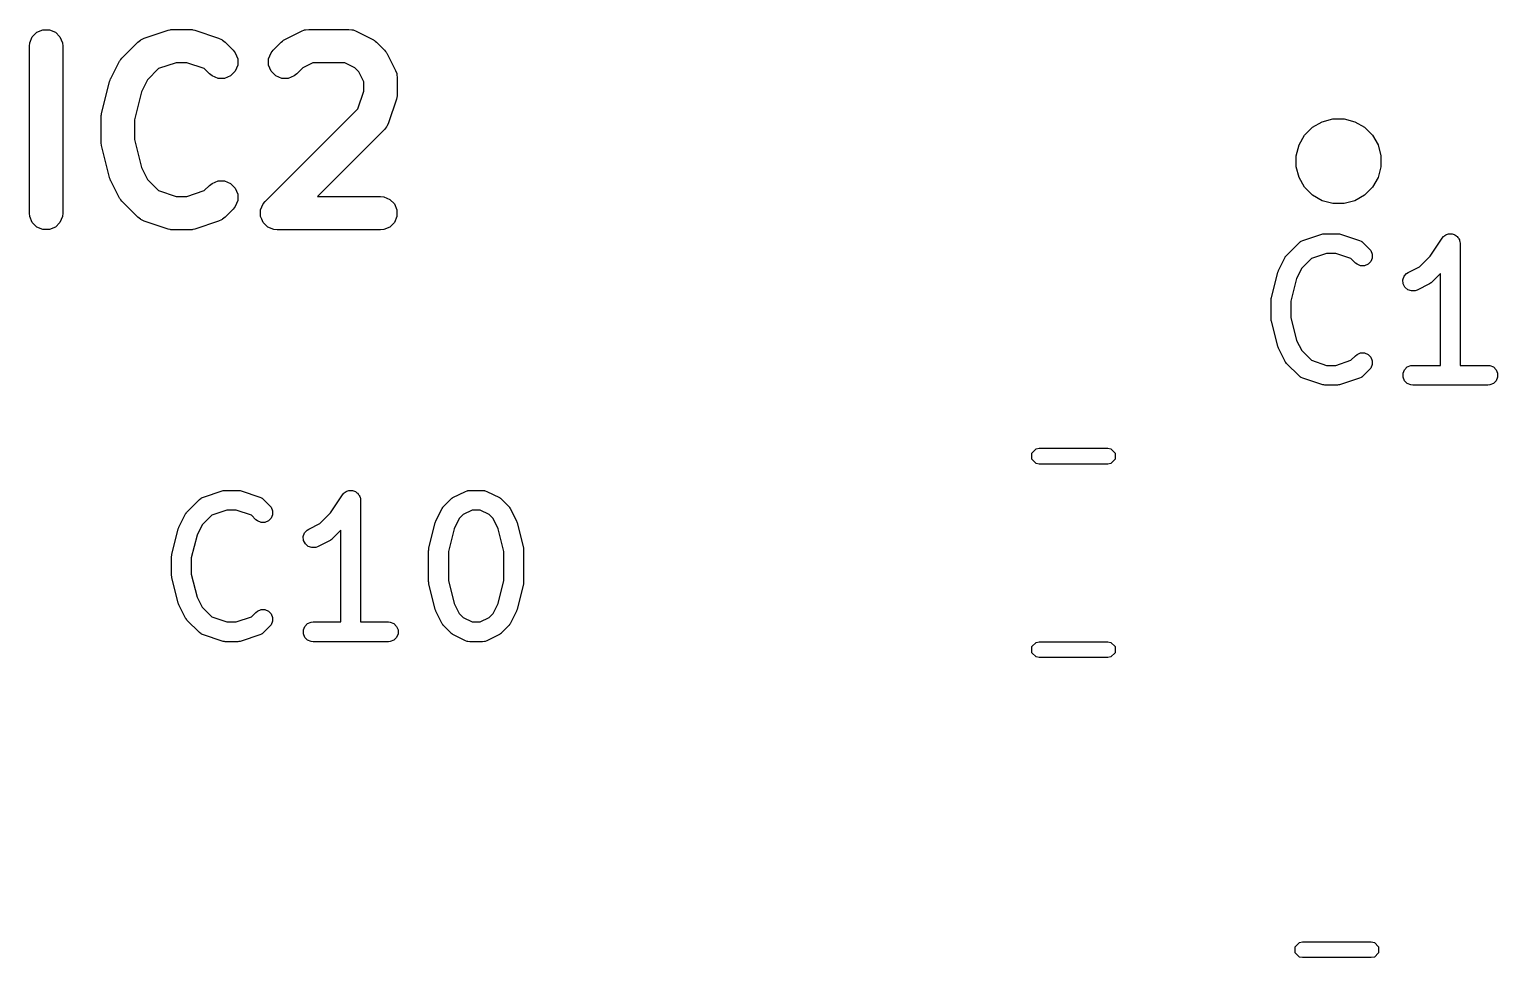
# Model space of a CAD drawing. Extents: x 2.05 to 8.87, y -5.84 to -2.88.
# Drawn here: x 2.0486 to 2.4875, y -4.7689 to -4.4912 of the extents above; entities that cross this region are included whole.
import ezdxf

# ---------------------------------------------------------------- set-up
doc = ezdxf.new("R2010")
doc.units = 0
doc.header["$MEASUREMENT"] = 0
doc.layers.add('BLACK', color=7, linetype='CONTINUOUS')

msp = doc.modelspace()

# ---------------------------------------------------------------- linework, layer by layer
at = {"layer": 'BLACK', "linetype": 'CONTINUOUS'}
for p, q in [((2.04865, -4.49526), (2.0494, -4.49346)), ((2.0494, -4.49346), (2.05077, -4.49208)), ((2.05077, -4.49208), (2.05258, -4.49133)), ((2.05258, -4.49133), (2.05453, -4.49133)), ((2.05453, -4.49133), (2.05633, -4.49208)), ((2.05633, -4.49208), (2.05771, -4.49346)), ((2.05771, -4.49346), (2.05846, -4.49526)), ((2.08097, -4.49508), (2.08173, -4.49446)), ((2.08173, -4.49446), (2.08189, -4.49439)), ((2.08189, -4.49439), (2.08203, -4.49427)), ((2.08203, -4.49427), (2.08292, -4.49387)), ((2.08292, -4.49387), (2.09007, -4.49149)), ((2.09007, -4.49149), (2.09055, -4.49138)), ((2.09055, -4.49138), (2.09067, -4.49133)), ((2.09067, -4.49133), (2.09085, -4.49131)), ((2.09085, -4.49131), (2.09102, -4.49127)), ((2.09102, -4.49127), (2.09115, -4.49128)), ((2.09115, -4.49128), (2.09165, -4.49123)), ((2.09165, -4.49123), (2.09641, -4.49123)), ((2.09641, -4.49123), (2.0969, -4.49128)), ((2.0969, -4.49128), (2.09704, -4.49127)), ((2.09704, -4.49127), (2.09721, -4.49131)), ((2.09721, -4.49131), (2.09739, -4.49133)), ((2.09739, -4.49133), (2.09751, -4.49138)), ((2.09751, -4.49138), (2.09799, -4.49149)), ((2.09799, -4.49149), (2.10513, -4.49387)), ((2.10513, -4.49387), (2.10603, -4.49427)), ((2.10603, -4.49427), (2.10616, -4.49439)), ((2.10616, -4.49439), (2.10633, -4.49446)), ((2.10633, -4.49446), (2.10709, -4.49508)), ((2.12383, -4.49508), (2.12421, -4.49476)), ((2.12421, -4.49476), (2.1243, -4.49466)), ((2.1243, -4.49466), (2.12445, -4.49457)), ((2.12445, -4.49457), (2.12458, -4.49446)), ((2.12458, -4.49446), (2.12471, -4.49441)), ((2.12471, -4.49441), (2.12513, -4.49414)), ((2.12513, -4.49414), (2.12989, -4.49176)), ((2.12989, -4.49176), (2.1308, -4.49141)), ((2.1308, -4.49141), (2.13098, -4.4914)), ((2.13098, -4.4914), (2.13115, -4.49133)), ((2.13115, -4.49133), (2.13212, -4.49123)), ((2.13212, -4.49123), (2.14403, -4.49123)), ((2.14403, -4.49123), (2.145, -4.49133)), ((2.145, -4.49133), (2.14517, -4.4914)), ((2.14517, -4.4914), (2.14535, -4.49141)), ((2.14535, -4.49141), (2.14626, -4.49176)), ((2.14626, -4.49176), (2.15103, -4.49414)), ((2.15103, -4.49414), (2.15145, -4.49441)), ((2.15145, -4.49441), (2.15157, -4.49446)), ((2.15157, -4.49446), (2.15171, -4.49457)), ((2.15171, -4.49457), (2.15186, -4.49466)), ((2.15186, -4.49466), (2.15194, -4.49476)), ((2.15194, -4.49476), (2.15233, -4.49508)), ((2.04855, -4.49623), (2.04865, -4.49526)), ((2.04855, -4.54623), (2.04855, -4.49623)), ((2.05846, -4.49526), (2.05855, -4.49623)), ((2.05855, -4.49623), (2.05855, -4.54623)), ((2.07621, -4.49984), (2.08097, -4.49508)), ((2.10709, -4.49508), (2.10947, -4.49746)), ((2.10947, -4.49746), (2.11009, -4.49822)), ((2.11009, -4.49822), (2.11084, -4.50002)), ((2.12008, -4.50002), (2.12082, -4.49822)), ((2.12082, -4.49822), (2.12145, -4.49746)), ((2.12145, -4.49746), (2.12383, -4.49508)), ((2.15233, -4.49508), (2.15471, -4.49746)), ((2.15471, -4.49746), (2.15502, -4.49784)), ((2.15502, -4.49784), (2.15512, -4.49793)), ((2.15512, -4.49793), (2.15522, -4.49808)), ((2.15522, -4.49808), (2.15533, -4.49822)), ((2.15533, -4.49822), (2.15538, -4.49834)), ((2.15538, -4.49834), (2.15564, -4.49876)), ((2.15564, -4.49876), (2.15802, -4.50352)), ((2.07289, -4.5059), (2.07527, -4.50114)), ((2.07527, -4.50114), (2.07554, -4.50072)), ((2.07554, -4.50072), (2.07559, -4.5006)), ((2.07559, -4.5006), (2.0757, -4.50046)), ((2.0757, -4.50046), (2.07579, -4.50031)), ((2.07579, -4.50031), (2.07589, -4.50022)), ((2.07589, -4.50022), (2.07621, -4.49984)), ((2.08721, -4.50298), (2.08385, -4.50634)), ((2.09246, -4.50123), (2.08721, -4.50298)), ((2.0956, -4.50123), (2.09246, -4.50123)), ((2.10085, -4.50298), (2.0956, -4.50123)), ((2.1024, -4.50453), (2.10085, -4.50298)), ((2.11009, -4.50377), (2.10871, -4.50515)), ((2.11084, -4.50197), (2.11009, -4.50377)), ((2.11084, -4.50002), (2.11084, -4.50197)), ((2.12008, -4.50197), (2.12008, -4.50002)), ((2.12082, -4.50377), (2.12008, -4.50197)), ((2.1222, -4.50515), (2.12082, -4.50377)), ((2.13032, -4.50272), (2.12852, -4.50453)), ((2.1333, -4.50123), (2.13032, -4.50272)), ((2.14285, -4.50123), (2.1333, -4.50123)), ((2.14583, -4.50272), (2.14285, -4.50123)), ((2.14706, -4.50396), (2.14583, -4.50272)), ((2.15802, -4.50352), (2.15838, -4.50444)), ((2.07013, -4.51645), (2.07251, -4.50693)), ((2.07251, -4.50693), (2.07254, -4.50685)), ((2.07254, -4.50682), (2.07269, -4.50641)), ((2.07254, -4.50685), (2.07254, -4.50682)), ((2.07269, -4.50641), (2.07284, -4.506)), ((2.07284, -4.506), (2.07286, -4.50597)), ((2.07286, -4.50597), (2.07289, -4.5059)), ((2.08385, -4.50634), (2.08208, -4.50988)), ((2.10316, -4.50515), (2.1024, -4.50453)), ((2.10496, -4.5059), (2.10316, -4.50515)), ((2.10691, -4.5059), (2.10496, -4.5059)), ((2.10871, -4.50515), (2.10691, -4.5059)), ((2.12401, -4.5059), (2.1222, -4.50515)), ((2.12596, -4.5059), (2.12401, -4.5059)), ((2.12776, -4.50515), (2.12596, -4.5059)), ((2.12852, -4.50453), (2.12776, -4.50515)), ((2.14855, -4.50694), (2.14706, -4.50396)), ((2.14855, -4.50971), (2.14855, -4.50694)), ((2.15838, -4.50444), (2.15839, -4.50462)), ((2.15839, -4.50462), (2.15846, -4.50478)), ((2.15846, -4.50478), (2.15855, -4.50576)), ((2.15855, -4.50576), (2.15855, -4.51052)), ((2.08208, -4.50988), (2.07998, -4.51828)), ((2.1468, -4.51496), (2.14855, -4.50971)), ((2.1583, -4.5121), (2.15592, -4.51924)), ((2.15841, -4.51162), (2.1583, -4.5121)), ((2.15846, -4.51149), (2.15841, -4.51162)), ((2.15847, -4.51132), (2.15846, -4.51149)), ((2.15851, -4.51114), (2.15847, -4.51132)), ((2.15855, -4.51052), (2.1585, -4.51101)), ((2.1585, -4.51101), (2.15851, -4.51114)), ((2.07004, -4.51705), (2.07008, -4.51669)), ((2.07008, -4.51669), (2.07011, -4.51662)), ((2.07011, -4.51662), (2.07013, -4.51645)), ((2.11906, -4.5427), (2.1468, -4.51496)), ((2.06998, -4.51766), (2.07, -4.51749)), ((2.06998, -4.5248), (2.06998, -4.51766)), ((2.06999, -4.51742), (2.07004, -4.51705)), ((2.07, -4.51749), (2.06999, -4.51742)), ((2.07998, -4.51828), (2.07998, -4.52419)), ((2.15471, -4.5212), (2.13467, -4.54123)), ((2.15533, -4.52044), (2.15471, -4.5212)), ((2.1554, -4.52027), (2.15533, -4.52044)), ((2.15552, -4.52014), (2.1554, -4.52027)), ((2.15592, -4.51924), (2.15552, -4.52014)), ((2.42981, -4.5229), (2.43217, -4.52054)), ((2.43217, -4.52054), (2.43506, -4.51887)), ((2.43506, -4.51887), (2.43829, -4.518)), ((2.43829, -4.518), (2.44163, -4.518)), ((2.44163, -4.518), (2.44486, -4.51887)), ((2.44486, -4.51887), (2.44775, -4.52054)), ((2.44775, -4.52054), (2.45011, -4.5229)), ((2.07, -4.52497), (2.06998, -4.5248)), ((2.06999, -4.52505), (2.07, -4.52497)), ((2.07004, -4.52541), (2.06999, -4.52505)), ((2.07008, -4.52578), (2.07004, -4.52541)), ((2.07011, -4.52585), (2.07008, -4.52578)), ((2.07998, -4.52419), (2.08208, -4.53258)), ((2.42814, -4.52579), (2.42981, -4.5229)), ((2.45011, -4.5229), (2.45178, -4.52579)), ((2.07013, -4.52602), (2.07011, -4.52585)), ((2.07251, -4.53554), (2.07013, -4.52602)), ((2.42727, -4.52902), (2.42814, -4.52579)), ((2.42727, -4.53236), (2.42727, -4.52902)), ((2.45178, -4.52579), (2.45265, -4.52902)), ((2.45265, -4.52902), (2.45265, -4.53236)), ((2.08208, -4.53258), (2.08385, -4.53613)), ((2.42814, -4.53559), (2.42727, -4.53236)), ((2.45265, -4.53236), (2.45178, -4.53559)), ((2.07254, -4.53561), (2.07251, -4.53554)), ((2.07254, -4.53565), (2.07254, -4.53561)), ((2.0727, -4.53606), (2.07254, -4.53565)), ((2.07284, -4.53646), (2.0727, -4.53606)), ((2.07286, -4.53649), (2.07284, -4.53646)), ((2.07289, -4.53656), (2.07286, -4.53649)), ((2.07527, -4.54133), (2.07289, -4.53656)), ((2.08385, -4.53613), (2.08721, -4.53948)), ((2.10085, -4.53948), (2.1024, -4.53794)), ((2.1024, -4.53794), (2.10316, -4.53731)), ((2.10316, -4.53731), (2.10496, -4.53657)), ((2.10496, -4.53657), (2.10691, -4.53657)), ((2.10691, -4.53657), (2.10871, -4.53731)), ((2.10871, -4.53731), (2.11009, -4.53869)), ((2.11009, -4.53869), (2.11084, -4.5405)), ((2.42981, -4.53848), (2.42814, -4.53559)), ((2.43217, -4.54084), (2.42981, -4.53848)), ((2.45011, -4.53848), (2.44775, -4.54084)), ((2.45178, -4.53559), (2.45011, -4.53848)), ((2.07554, -4.54175), (2.07527, -4.54133)), ((2.07559, -4.54187), (2.07554, -4.54175)), ((2.0757, -4.54201), (2.07559, -4.54187)), ((2.07579, -4.54216), (2.0757, -4.54201)), ((2.07589, -4.54224), (2.07579, -4.54216)), ((2.07621, -4.54263), (2.07589, -4.54224)), ((2.08097, -4.54739), (2.07621, -4.54263)), ((2.08721, -4.53948), (2.09246, -4.54123)), ((2.09246, -4.54123), (2.0956, -4.54123)), ((2.0956, -4.54123), (2.10085, -4.53948)), ((2.11084, -4.54245), (2.11009, -4.54425)), ((2.11084, -4.5405), (2.11084, -4.54245)), ((2.11844, -4.54346), (2.11906, -4.5427)), ((2.13467, -4.54123), (2.15355, -4.54123)), ((2.15355, -4.54123), (2.15453, -4.54133)), ((2.15453, -4.54133), (2.15633, -4.54208)), ((2.15633, -4.54208), (2.15771, -4.54346)), ((2.43506, -4.54251), (2.43217, -4.54084)), ((2.43829, -4.54337), (2.43506, -4.54251)), ((2.44486, -4.54251), (2.44163, -4.54337)), ((2.44775, -4.54084), (2.44486, -4.54251)), ((2.04865, -4.54721), (2.04855, -4.54623)), ((2.0494, -4.54901), (2.04865, -4.54721)), ((2.05846, -4.54721), (2.05771, -4.54901)), ((2.05855, -4.54623), (2.05846, -4.54721)), ((2.08173, -4.54801), (2.08097, -4.54739)), ((2.10709, -4.54739), (2.10633, -4.54801)), ((2.10947, -4.54501), (2.10709, -4.54739)), ((2.11009, -4.54425), (2.10947, -4.54501)), ((2.1177, -4.54526), (2.11844, -4.54346)), ((2.1177, -4.54721), (2.1177, -4.54526)), ((2.11801, -4.54796), (2.1177, -4.54721)), ((2.15771, -4.54346), (2.15846, -4.54526)), ((2.15846, -4.54721), (2.15771, -4.54901)), ((2.15846, -4.54526), (2.15846, -4.54721)), ((2.44163, -4.54337), (2.43829, -4.54337)), ((2.05077, -4.55039), (2.0494, -4.54901)), ((2.05258, -4.55114), (2.05077, -4.55039)), ((2.05453, -4.55114), (2.05258, -4.55114)), ((2.05633, -4.55039), (2.05453, -4.55114)), ((2.05771, -4.54901), (2.05633, -4.55039)), ((2.08189, -4.54808), (2.08173, -4.54801)), ((2.08203, -4.5482), (2.08189, -4.54808)), ((2.08292, -4.5486), (2.08203, -4.5482)), ((2.09007, -4.55098), (2.08292, -4.5486)), ((2.09055, -4.55109), (2.09007, -4.55098)), ((2.09067, -4.55114), (2.09055, -4.55109)), ((2.09085, -4.55115), (2.09067, -4.55114)), ((2.09102, -4.55119), (2.09085, -4.55115)), ((2.09115, -4.55118), (2.09102, -4.55119)), ((2.09165, -4.55123), (2.09115, -4.55118)), ((2.09641, -4.55123), (2.09165, -4.55123)), ((2.0969, -4.55118), (2.09641, -4.55123)), ((2.09704, -4.55119), (2.0969, -4.55118)), ((2.09721, -4.55115), (2.09704, -4.55119)), ((2.09739, -4.55114), (2.09721, -4.55115)), ((2.09751, -4.55109), (2.09739, -4.55114)), ((2.09799, -4.55098), (2.09751, -4.55109)), ((2.10513, -4.5486), (2.09799, -4.55098)), ((2.10603, -4.5482), (2.10513, -4.5486)), ((2.10616, -4.54808), (2.10603, -4.5482)), ((2.10633, -4.54801), (2.10616, -4.54808)), ((2.11844, -4.54901), (2.11801, -4.54796)), ((2.11982, -4.55039), (2.11844, -4.54901)), ((2.11844, -4.54901), (2.11844, -4.54901)), ((2.12162, -4.55114), (2.11982, -4.55039)), ((2.1226, -4.55123), (2.12162, -4.55114)), ((2.12162, -4.55114), (2.12162, -4.55114)), ((2.15355, -4.55123), (2.1226, -4.55123)), ((2.15453, -4.55114), (2.15355, -4.55123)), ((2.15633, -4.55039), (2.15453, -4.55114)), ((2.15771, -4.54901), (2.15633, -4.55039)), ((2.42442, -4.55884), (2.42817, -4.55509)), ((2.42817, -4.55509), (2.42862, -4.55473)), ((2.42862, -4.55473), (2.42872, -4.55469)), ((2.42872, -4.55469), (2.4288, -4.55462)), ((2.4288, -4.55462), (2.42932, -4.55438)), ((2.42932, -4.55438), (2.43495, -4.55251)), ((2.43495, -4.55251), (2.43523, -4.55244)), ((2.43523, -4.55244), (2.43531, -4.55241)), ((2.43531, -4.55241), (2.43541, -4.5524)), ((2.43541, -4.5524), (2.43551, -4.55238)), ((2.43551, -4.55238), (2.43559, -4.55238)), ((2.43559, -4.55238), (2.43588, -4.55236)), ((2.43588, -4.55236), (2.43963, -4.55236)), ((2.43963, -4.55236), (2.43992, -4.55238)), ((2.43992, -4.55238), (2.44, -4.55238)), ((2.44, -4.55238), (2.4401, -4.5524)), ((2.4401, -4.5524), (2.44021, -4.55241)), ((2.44021, -4.55241), (2.44028, -4.55244)), ((2.44028, -4.55244), (2.44057, -4.55251)), ((2.44057, -4.55251), (2.44619, -4.55438)), ((2.44619, -4.55438), (2.44672, -4.55462)), ((2.44672, -4.55462), (2.4468, -4.55469)), ((2.4468, -4.55469), (2.4469, -4.55473)), ((2.4469, -4.55473), (2.44734, -4.55509)), ((2.44734, -4.55509), (2.44922, -4.55697)), ((2.46733, -4.55905), (2.47092, -4.55367)), ((2.47092, -4.55367), (2.47092, -4.55367)), ((2.47092, -4.55367), (2.47092, -4.55367)), ((2.47092, -4.55367), (2.47093, -4.55367)), ((2.47093, -4.55367), (2.47129, -4.55322)), ((2.47129, -4.55322), (2.47153, -4.55306)), ((2.47153, -4.55306), (2.47174, -4.55285)), ((2.47174, -4.55285), (2.47201, -4.55274)), ((2.47201, -4.55274), (2.47225, -4.55258)), ((2.47225, -4.55258), (2.47253, -4.55252)), ((2.47253, -4.55252), (2.4728, -4.55241)), ((2.4728, -4.55241), (2.47309, -4.55241)), ((2.47309, -4.55241), (2.47338, -4.55236)), ((2.47338, -4.55236), (2.47366, -4.55241)), ((2.47366, -4.55241), (2.47395, -4.55241)), ((2.47395, -4.55241), (2.47422, -4.55252)), ((2.47422, -4.55252), (2.47451, -4.55258)), ((2.47451, -4.55258), (2.47475, -4.55274)), ((2.47475, -4.55274), (2.47502, -4.55285)), ((2.47502, -4.55285), (2.47522, -4.55306)), ((2.47522, -4.55306), (2.47546, -4.55322)), ((2.47546, -4.55322), (2.47563, -4.55346)), ((2.47563, -4.55346), (2.47583, -4.55367)), ((2.47583, -4.55367), (2.47594, -4.55393)), ((2.47594, -4.55393), (2.47611, -4.55417)), ((2.47611, -4.55417), (2.47616, -4.55446)), ((2.47616, -4.55446), (2.47627, -4.55473)), ((2.47627, -4.55473), (2.47633, -4.5553)), ((2.47633, -4.5553), (2.47633, -4.5553)), ((2.47633, -4.5553), (2.47633, -4.55531)), ((2.47633, -4.55531), (2.47633, -4.55531)), ((2.47633, -4.55531), (2.47633, -4.59173)), ((2.42199, -4.56336), (2.42387, -4.55961)), ((2.42387, -4.55961), (2.42402, -4.55936)), ((2.42402, -4.55936), (2.42405, -4.55929)), ((2.42405, -4.55929), (2.42412, -4.55921)), ((2.42412, -4.55921), (2.42418, -4.55912)), ((2.42418, -4.55912), (2.42424, -4.55907)), ((2.42424, -4.55907), (2.42442, -4.55884)), ((2.43185, -4.55976), (2.42894, -4.56268)), ((2.43636, -4.55826), (2.43185, -4.55976)), ((2.43915, -4.55826), (2.43636, -4.55826)), ((2.44366, -4.55976), (2.43915, -4.55826)), ((2.44504, -4.56115), (2.44366, -4.55976)), ((2.44959, -4.5607), (2.44877, -4.56151)), ((2.44922, -4.55697), (2.44959, -4.55742)), ((2.44959, -4.55742), (2.45003, -4.55848)), ((2.45003, -4.55963), (2.44959, -4.5607)), ((2.45003, -4.55848), (2.45003, -4.55963)), ((2.46413, -4.56225), (2.46733, -4.55905)), ((2.4199, -4.57146), (2.42177, -4.56397)), ((2.42177, -4.56397), (2.42178, -4.56392)), ((2.42178, -4.56392), (2.42179, -4.5639)), ((2.42179, -4.5639), (2.42188, -4.56366)), ((2.42188, -4.56366), (2.42196, -4.56342)), ((2.42196, -4.56342), (2.42198, -4.5634)), ((2.42198, -4.5634), (2.42199, -4.56336)), ((2.42894, -4.56268), (2.42742, -4.56571)), ((2.44549, -4.56151), (2.44504, -4.56115)), ((2.44656, -4.56195), (2.44549, -4.56151)), ((2.44771, -4.56195), (2.44656, -4.56195)), ((2.44877, -4.56151), (2.44771, -4.56195)), ((2.4592, -4.56619), (2.45956, -4.56509)), ((2.45956, -4.56509), (2.46032, -4.56422)), ((2.46032, -4.56422), (2.46081, -4.56392)), ((2.46081, -4.56392), (2.46413, -4.56225)), ((2.47043, -4.56431), (2.46797, -4.56677)), ((2.47043, -4.59173), (2.47043, -4.56431)), ((2.42742, -4.56571), (2.42571, -4.57254)), ((2.45928, -4.56734), (2.4592, -4.56619)), ((2.4598, -4.56837), (2.45928, -4.56734)), ((2.46067, -4.56912), (2.4598, -4.56837)), ((2.46176, -4.56949), (2.46067, -4.56912)), ((2.46291, -4.5694), (2.46176, -4.56949)), ((2.46345, -4.5692), (2.46291, -4.5694)), ((2.4672, -4.56732), (2.46345, -4.5692)), ((2.46745, -4.56717), (2.4672, -4.56732)), ((2.46752, -4.56714), (2.46745, -4.56717)), ((2.4676, -4.56707), (2.46752, -4.56714)), ((2.46769, -4.56701), (2.4676, -4.56707)), ((2.46774, -4.56696), (2.46769, -4.56701)), ((2.46797, -4.56677), (2.46774, -4.56696)), ((2.41981, -4.57204), (2.41984, -4.57182)), ((2.41982, -4.57208), (2.41981, -4.57204)), ((2.41981, -4.57218), (2.41982, -4.57208)), ((2.41981, -4.5778), (2.41981, -4.57218)), ((2.41984, -4.57182), (2.41986, -4.5716)), ((2.41986, -4.5716), (2.41988, -4.57156)), ((2.41988, -4.57156), (2.4199, -4.57146)), ((2.42571, -4.57254), (2.42571, -4.57744)), ((2.41982, -4.57791), (2.41981, -4.5778)), ((2.41981, -4.57795), (2.41982, -4.57791)), ((2.41984, -4.57816), (2.41981, -4.57795)), ((2.41986, -4.57838), (2.41984, -4.57816)), ((2.41988, -4.57842), (2.41986, -4.57838)), ((2.4199, -4.57852), (2.41988, -4.57842)), ((2.42571, -4.57744), (2.42742, -4.58427)), ((2.42177, -4.58602), (2.4199, -4.57852)), ((2.42178, -4.58606), (2.42177, -4.58602)), ((2.42179, -4.58608), (2.42178, -4.58606)), ((2.42188, -4.58632), (2.42179, -4.58608)), ((2.42196, -4.58657), (2.42188, -4.58632)), ((2.42198, -4.58658), (2.42196, -4.58657)), ((2.42199, -4.58662), (2.42198, -4.58658)), ((2.42387, -4.59037), (2.42199, -4.58662)), ((2.42742, -4.58427), (2.42894, -4.5873)), ((2.42402, -4.59062), (2.42387, -4.59037)), ((2.42405, -4.59069), (2.42402, -4.59062)), ((2.42412, -4.59078), (2.42405, -4.59069)), ((2.42418, -4.59086), (2.42412, -4.59078)), ((2.42424, -4.59092), (2.42418, -4.59086)), ((2.42442, -4.59114), (2.42424, -4.59092)), ((2.42817, -4.59489), (2.42442, -4.59114)), ((2.42894, -4.5873), (2.43185, -4.59022)), ((2.43185, -4.59022), (2.43636, -4.59173)), ((2.43915, -4.59173), (2.44366, -4.59022)), ((2.44366, -4.59022), (2.44504, -4.58884)), ((2.44504, -4.58884), (2.44549, -4.58847)), ((2.44549, -4.58847), (2.44656, -4.58803)), ((2.44656, -4.58803), (2.44771, -4.58803)), ((2.44771, -4.58803), (2.44877, -4.58847)), ((2.44877, -4.58847), (2.44959, -4.58929)), ((2.44959, -4.58929), (2.45003, -4.59035)), ((2.45003, -4.5915), (2.44959, -4.59257)), ((2.45003, -4.59035), (2.45003, -4.5915)), ((2.42862, -4.59526), (2.42817, -4.59489)), ((2.42872, -4.5953), (2.42862, -4.59526)), ((2.4288, -4.59537), (2.42872, -4.5953)), ((2.42932, -4.5956), (2.4288, -4.59537)), ((2.43495, -4.59748), (2.42932, -4.5956)), ((2.43636, -4.59173), (2.43915, -4.59173)), ((2.44619, -4.5956), (2.44057, -4.59748)), ((2.44672, -4.59537), (2.44619, -4.5956)), ((2.4468, -4.5953), (2.44672, -4.59537)), ((2.4469, -4.59526), (2.4468, -4.5953)), ((2.44734, -4.59489), (2.4469, -4.59526)), ((2.44922, -4.59302), (2.44734, -4.59489)), ((2.44959, -4.59257), (2.44922, -4.59302)), ((2.45923, -4.5941), (2.45967, -4.59304)), ((2.45923, -4.59525), (2.45923, -4.5941)), ((2.45967, -4.59632), (2.45923, -4.59525)), ((2.45967, -4.59304), (2.46049, -4.59222)), ((2.46049, -4.59222), (2.46155, -4.59178)), ((2.46155, -4.59178), (2.46213, -4.59173)), ((2.46213, -4.59173), (2.47043, -4.59173)), ((2.47633, -4.59173), (2.48463, -4.59173)), ((2.48463, -4.59173), (2.4852, -4.59178)), ((2.4852, -4.59178), (2.48627, -4.59222)), ((2.48627, -4.59222), (2.48708, -4.59304)), ((2.48708, -4.59304), (2.48752, -4.5941)), ((2.48752, -4.59525), (2.48708, -4.59632)), ((2.48752, -4.5941), (2.48752, -4.59525)), ((2.43523, -4.59754), (2.43495, -4.59748)), ((2.43531, -4.59757), (2.43523, -4.59754)), ((2.43541, -4.59758), (2.43531, -4.59757)), ((2.43551, -4.59761), (2.43541, -4.59758)), ((2.43559, -4.5976), (2.43551, -4.59761)), ((2.43588, -4.59763), (2.43559, -4.5976)), ((2.43963, -4.59763), (2.43588, -4.59763)), ((2.43992, -4.5976), (2.43963, -4.59763)), ((2.44, -4.59761), (2.43992, -4.5976)), ((2.4401, -4.59758), (2.44, -4.59761)), ((2.44021, -4.59757), (2.4401, -4.59758)), ((2.44028, -4.59754), (2.44021, -4.59757)), ((2.44057, -4.59748), (2.44028, -4.59754)), ((2.46049, -4.59713), (2.45967, -4.59632)), ((2.46155, -4.59757), (2.46049, -4.59713)), ((2.46213, -4.59763), (2.46155, -4.59757)), ((2.48463, -4.59763), (2.46213, -4.59763)), ((2.4852, -4.59757), (2.48463, -4.59763)), ((2.48627, -4.59713), (2.4852, -4.59757)), ((2.48708, -4.59632), (2.48627, -4.59713)), ((2.34826, -4.61799), (2.34954, -4.61672)), ((2.34954, -4.61672), (2.35044, -4.61654)), ((2.35044, -4.61654), (2.37101, -4.61654)), ((2.37101, -4.61654), (2.37192, -4.61672)), ((2.37192, -4.61672), (2.3732, -4.61799)), ((2.34826, -4.6198), (2.34826, -4.61799)), ((2.34954, -4.62108), (2.34826, -4.6198)), ((2.35044, -4.62126), (2.34954, -4.62108)), ((2.37101, -4.62126), (2.35044, -4.62126)), ((2.37192, -4.62108), (2.37101, -4.62126)), ((2.3732, -4.6198), (2.37192, -4.62108)), ((2.3732, -4.61799), (2.3732, -4.6198)), ((2.10058, -4.63115), (2.10621, -4.62928)), ((2.10621, -4.62928), (2.10649, -4.62921)), ((2.10649, -4.62921), (2.10657, -4.62918)), ((2.10657, -4.62918), (2.10667, -4.62917)), ((2.10667, -4.62917), (2.10677, -4.62915)), ((2.10677, -4.62915), (2.10685, -4.62916)), ((2.10685, -4.62916), (2.10714, -4.62913)), ((2.10714, -4.62913), (2.11089, -4.62913)), ((2.11089, -4.62913), (2.11118, -4.62916)), ((2.11118, -4.62916), (2.11126, -4.62915)), ((2.11126, -4.62915), (2.11136, -4.62917)), ((2.11136, -4.62917), (2.11147, -4.62918)), ((2.11147, -4.62918), (2.11154, -4.62921)), ((2.11154, -4.62921), (2.11183, -4.62928)), ((2.11183, -4.62928), (2.11745, -4.63115)), ((2.13859, -4.63582), (2.14218, -4.63044)), ((2.14218, -4.63044), (2.14218, -4.63044)), ((2.14218, -4.63044), (2.14218, -4.63044)), ((2.14218, -4.63044), (2.14219, -4.63044)), ((2.14219, -4.63044), (2.14255, -4.62999)), ((2.14255, -4.62999), (2.14279, -4.62983)), ((2.14279, -4.62983), (2.143, -4.62962)), ((2.143, -4.62962), (2.14326, -4.62951)), ((2.14326, -4.62951), (2.14351, -4.62935)), ((2.14351, -4.62935), (2.14379, -4.6293)), ((2.14379, -4.6293), (2.14406, -4.62918)), ((2.14406, -4.62918), (2.14435, -4.62918)), ((2.14435, -4.62918), (2.14464, -4.62913)), ((2.14464, -4.62913), (2.14492, -4.62918)), ((2.14492, -4.62918), (2.14521, -4.62918)), ((2.14521, -4.62918), (2.14548, -4.62929)), ((2.14548, -4.62929), (2.14577, -4.62935)), ((2.14577, -4.62935), (2.14601, -4.62951)), ((2.14601, -4.62951), (2.14628, -4.62962)), ((2.14628, -4.62962), (2.14648, -4.62983)), ((2.14648, -4.62983), (2.14672, -4.62999)), ((2.14672, -4.62999), (2.14689, -4.63023)), ((2.14689, -4.63023), (2.14709, -4.63044)), ((2.14709, -4.63044), (2.1472, -4.63071)), ((2.1472, -4.63071), (2.14736, -4.63095)), ((2.14736, -4.63095), (2.14742, -4.63123)), ((2.17519, -4.63131), (2.17894, -4.62944)), ((2.17894, -4.62944), (2.17948, -4.62923)), ((2.17948, -4.62923), (2.17958, -4.62922)), ((2.17958, -4.62922), (2.17968, -4.62918)), ((2.17968, -4.62918), (2.18026, -4.62913)), ((2.18026, -4.62913), (2.18401, -4.62913)), ((2.18401, -4.62913), (2.18458, -4.62918)), ((2.18458, -4.62918), (2.18468, -4.62922)), ((2.18468, -4.62922), (2.18479, -4.62923)), ((2.18479, -4.62923), (2.18533, -4.62944)), ((2.18533, -4.62944), (2.18908, -4.63131)), ((2.09568, -4.63562), (2.09943, -4.63187)), ((2.09943, -4.63187), (2.09988, -4.6315)), ((2.09988, -4.6315), (2.09998, -4.63146)), ((2.09998, -4.63146), (2.10006, -4.63139)), ((2.10006, -4.63139), (2.10058, -4.63115)), ((2.10762, -4.63503), (2.10311, -4.63654)), ((2.11041, -4.63503), (2.10762, -4.63503)), ((2.11492, -4.63654), (2.11041, -4.63503)), ((2.11745, -4.63115), (2.11798, -4.63139)), ((2.11798, -4.63139), (2.11806, -4.63146)), ((2.11806, -4.63146), (2.11816, -4.6315)), ((2.11816, -4.6315), (2.1186, -4.63187)), ((2.1186, -4.63187), (2.12048, -4.63374)), ((2.12048, -4.63374), (2.12085, -4.63419)), ((2.12085, -4.63419), (2.12129, -4.63525)), ((2.12129, -4.63525), (2.12129, -4.63641)), ((2.14742, -4.63123), (2.14753, -4.6315)), ((2.14753, -4.6315), (2.14759, -4.63207)), ((2.14759, -4.63207), (2.14759, -4.63208)), ((2.14759, -4.63208), (2.14759, -4.63208)), ((2.14759, -4.63208), (2.14759, -4.63208)), ((2.14759, -4.63208), (2.14759, -4.6685)), ((2.17012, -4.63826), (2.17199, -4.63451)), ((2.17199, -4.63451), (2.17215, -4.63426)), ((2.17215, -4.63426), (2.17218, -4.63419)), ((2.17218, -4.63419), (2.17225, -4.63411)), ((2.17225, -4.63411), (2.1723, -4.63402)), ((2.1723, -4.63402), (2.17236, -4.63397)), ((2.17236, -4.63397), (2.17255, -4.63374)), ((2.17255, -4.63374), (2.17442, -4.63187)), ((2.17442, -4.63187), (2.17465, -4.63168)), ((2.17465, -4.63168), (2.1747, -4.63162)), ((2.1747, -4.63162), (2.17479, -4.63157)), ((2.17479, -4.63157), (2.17487, -4.6315)), ((2.17487, -4.6315), (2.17494, -4.63147)), ((2.17494, -4.63147), (2.17519, -4.63131)), ((2.18096, -4.63503), (2.17826, -4.63638)), ((2.18331, -4.63503), (2.18096, -4.63503)), ((2.18601, -4.63638), (2.18331, -4.63503)), ((2.18908, -4.63131), (2.18933, -4.63147)), ((2.18933, -4.63147), (2.1894, -4.6315)), ((2.1894, -4.6315), (2.18948, -4.63157)), ((2.18948, -4.63157), (2.18957, -4.63162)), ((2.18957, -4.63162), (2.18962, -4.63168)), ((2.18962, -4.63168), (2.18985, -4.63187)), ((2.18985, -4.63187), (2.19172, -4.63374)), ((2.19172, -4.63374), (2.19191, -4.63397)), ((2.19191, -4.63397), (2.19197, -4.63402)), ((2.19197, -4.63402), (2.19202, -4.63411)), ((2.19202, -4.63411), (2.19209, -4.63419)), ((2.19209, -4.63419), (2.19212, -4.63426)), ((2.19212, -4.63426), (2.19227, -4.63451)), ((2.19227, -4.63451), (2.19415, -4.63826)), ((2.09325, -4.64013), (2.09513, -4.63638)), ((2.09513, -4.63638), (2.09528, -4.63614)), ((2.09528, -4.63614), (2.09531, -4.63606)), ((2.09531, -4.63606), (2.09538, -4.63598)), ((2.09538, -4.63598), (2.09544, -4.63589)), ((2.09544, -4.63589), (2.0955, -4.63584)), ((2.0955, -4.63584), (2.09568, -4.63562)), ((2.1002, -4.63945), (2.09868, -4.64248)), ((2.10311, -4.63654), (2.1002, -4.63945)), ((2.1163, -4.63792), (2.11492, -4.63654)), ((2.11675, -4.63828), (2.1163, -4.63792)), ((2.11782, -4.63873), (2.11675, -4.63828)), ((2.11897, -4.63873), (2.11782, -4.63873)), ((2.12003, -4.63828), (2.11897, -4.63873)), ((2.12085, -4.63747), (2.12003, -4.63828)), ((2.12129, -4.63641), (2.12085, -4.63747)), ((2.13207, -4.64069), (2.13539, -4.63903)), ((2.13539, -4.63903), (2.13859, -4.63582)), ((2.16802, -4.64636), (2.1699, -4.63886)), ((2.1699, -4.63886), (2.16991, -4.63882)), ((2.16991, -4.6388), (2.17, -4.63856)), ((2.16991, -4.63882), (2.16991, -4.6388)), ((2.17, -4.63856), (2.17009, -4.63832)), ((2.17009, -4.63832), (2.1701, -4.6383)), ((2.1701, -4.6383), (2.17012, -4.63826)), ((2.17706, -4.63758), (2.17555, -4.64061)), ((2.17826, -4.63638), (2.17706, -4.63758)), ((2.18721, -4.63758), (2.18601, -4.63638)), ((2.18872, -4.64061), (2.18721, -4.63758)), ((2.19415, -4.63826), (2.19416, -4.6383)), ((2.19416, -4.6383), (2.19418, -4.63832)), ((2.19418, -4.63832), (2.19426, -4.63856)), ((2.19426, -4.63856), (2.19436, -4.6388)), ((2.19436, -4.6388), (2.19436, -4.63882)), ((2.19436, -4.63882), (2.19437, -4.63886)), ((2.19437, -4.63886), (2.19625, -4.64636)), ((2.09115, -4.64824), (2.09303, -4.64074)), ((2.09303, -4.64074), (2.09304, -4.64069)), ((2.09304, -4.64069), (2.09305, -4.64067)), ((2.09305, -4.64067), (2.09314, -4.64043)), ((2.09314, -4.64043), (2.09322, -4.64019)), ((2.09322, -4.64019), (2.09324, -4.64017)), ((2.09324, -4.64017), (2.09325, -4.64013)), ((2.09868, -4.64248), (2.09697, -4.64932)), ((2.13046, -4.64296), (2.13082, -4.64187)), ((2.13054, -4.64411), (2.13046, -4.64296)), ((2.13106, -4.64514), (2.13054, -4.64411)), ((2.13082, -4.64187), (2.13158, -4.641)), ((2.13158, -4.641), (2.13207, -4.64069)), ((2.13846, -4.64409), (2.13471, -4.64597)), ((2.13871, -4.64394), (2.13846, -4.64409)), ((2.13878, -4.64391), (2.13871, -4.64394)), ((2.13886, -4.64384), (2.13878, -4.64391)), ((2.13895, -4.64379), (2.13886, -4.64384)), ((2.139, -4.64373), (2.13895, -4.64379)), ((2.13923, -4.64354), (2.139, -4.64373)), ((2.14169, -4.64108), (2.13923, -4.64354)), ((2.14169, -4.6685), (2.14169, -4.64108)), ((2.17555, -4.64061), (2.17384, -4.64744)), ((2.19043, -4.64744), (2.18872, -4.64061)), ((2.09107, -4.64881), (2.0911, -4.64859)), ((2.0911, -4.64859), (2.09112, -4.64838)), ((2.09112, -4.64838), (2.09114, -4.64834)), ((2.09114, -4.64834), (2.09115, -4.64824)), ((2.13193, -4.64589), (2.13106, -4.64514)), ((2.13302, -4.64626), (2.13193, -4.64589)), ((2.13417, -4.64618), (2.13302, -4.64626)), ((2.13471, -4.64597), (2.13417, -4.64618)), ((2.16793, -4.64708), (2.16794, -4.64698)), ((2.16793, -4.65645), (2.16793, -4.64708)), ((2.16794, -4.64693), (2.16797, -4.64672)), ((2.16794, -4.64698), (2.16794, -4.64693)), ((2.16797, -4.64672), (2.16799, -4.6465)), ((2.16799, -4.6465), (2.16801, -4.64646)), ((2.16801, -4.64646), (2.16802, -4.64636)), ((2.17384, -4.64744), (2.17384, -4.65609)), ((2.19043, -4.65609), (2.19043, -4.64744)), ((2.19625, -4.64636), (2.19626, -4.64646)), ((2.19626, -4.64646), (2.19628, -4.6465)), ((2.19628, -4.6465), (2.1963, -4.64672)), ((2.1963, -4.64672), (2.19633, -4.64693)), ((2.19633, -4.64693), (2.19632, -4.64698)), ((2.19632, -4.64698), (2.19633, -4.64708)), ((2.19633, -4.64708), (2.19633, -4.65645)), ((2.09108, -4.64885), (2.09107, -4.64881)), ((2.09107, -4.64895), (2.09108, -4.64885)), ((2.09107, -4.65458), (2.09107, -4.64895)), ((2.09697, -4.64932), (2.09697, -4.65421)), ((2.09108, -4.65468), (2.09107, -4.65458)), ((2.09107, -4.65472), (2.09108, -4.65468)), ((2.0911, -4.65494), (2.09107, -4.65472)), ((2.09112, -4.65515), (2.0911, -4.65494)), ((2.09114, -4.65519), (2.09112, -4.65515)), ((2.09115, -4.65529), (2.09114, -4.65519)), ((2.09303, -4.66279), (2.09115, -4.65529)), ((2.09697, -4.65421), (2.09868, -4.66105)), ((2.16794, -4.65655), (2.16793, -4.65645)), ((2.16794, -4.65659), (2.16794, -4.65655)), ((2.16797, -4.65681), (2.16794, -4.65659)), ((2.16799, -4.65703), (2.16797, -4.65681)), ((2.16801, -4.65707), (2.16799, -4.65703)), ((2.16802, -4.65717), (2.16801, -4.65707)), ((2.1699, -4.66467), (2.16802, -4.65717)), ((2.17384, -4.65609), (2.17555, -4.66292)), ((2.18872, -4.66292), (2.19043, -4.65609)), ((2.19625, -4.65717), (2.19437, -4.66467)), ((2.19626, -4.65707), (2.19625, -4.65717)), ((2.19628, -4.65703), (2.19626, -4.65707)), ((2.1963, -4.65681), (2.19628, -4.65703)), ((2.19633, -4.65659), (2.1963, -4.65681)), ((2.19633, -4.65645), (2.19632, -4.65655)), ((2.19632, -4.65655), (2.19633, -4.65659)), ((2.09868, -4.66105), (2.1002, -4.66408)), ((2.09304, -4.66283), (2.09303, -4.66279)), ((2.09305, -4.66286), (2.09304, -4.66283)), ((2.09314, -4.6631), (2.09305, -4.66286)), ((2.09322, -4.66334), (2.09314, -4.6631)), ((2.09324, -4.66335), (2.09322, -4.66334)), ((2.09325, -4.6634), (2.09324, -4.66335)), ((2.09513, -4.66715), (2.09325, -4.6634)), ((2.1002, -4.66408), (2.10311, -4.66699)), ((2.11492, -4.66699), (2.1163, -4.66561)), ((2.1163, -4.66561), (2.11675, -4.66524)), ((2.11675, -4.66524), (2.11782, -4.6648)), ((2.11782, -4.6648), (2.11897, -4.6648)), ((2.11897, -4.6648), (2.12003, -4.66524)), ((2.12003, -4.66524), (2.12085, -4.66606)), ((2.12085, -4.66606), (2.12129, -4.66712)), ((2.16991, -4.66471), (2.1699, -4.66467)), ((2.16991, -4.66473), (2.16991, -4.66471)), ((2.17, -4.66497), (2.16991, -4.66473)), ((2.17009, -4.66521), (2.17, -4.66497)), ((2.1701, -4.66523), (2.17009, -4.66521)), ((2.17012, -4.66527), (2.1701, -4.66523)), ((2.17199, -4.66902), (2.17012, -4.66527)), ((2.17555, -4.66292), (2.17706, -4.66595)), ((2.17706, -4.66595), (2.17826, -4.66715)), ((2.18601, -4.66715), (2.18721, -4.66595)), ((2.18721, -4.66595), (2.18872, -4.66292)), ((2.19415, -4.66527), (2.19227, -4.66902)), ((2.19416, -4.66523), (2.19415, -4.66527)), ((2.19418, -4.66521), (2.19416, -4.66523)), ((2.19426, -4.66497), (2.19418, -4.66521)), ((2.19436, -4.66473), (2.19426, -4.66497)), ((2.19437, -4.66467), (2.19436, -4.66471)), ((2.19436, -4.66471), (2.19436, -4.66473)), ((2.09528, -4.66739), (2.09513, -4.66715)), ((2.09531, -4.66747), (2.09528, -4.66739)), ((2.09538, -4.66755), (2.09531, -4.66747)), ((2.09544, -4.66764), (2.09538, -4.66755)), ((2.0955, -4.66769), (2.09544, -4.66764)), ((2.09568, -4.66791), (2.0955, -4.66769)), ((2.09943, -4.67166), (2.09568, -4.66791)), ((2.10311, -4.66699), (2.10762, -4.6685)), ((2.10762, -4.6685), (2.11041, -4.6685)), ((2.11041, -4.6685), (2.11492, -4.66699)), ((2.12048, -4.66979), (2.1186, -4.67166)), ((2.12085, -4.66934), (2.12048, -4.66979)), ((2.12129, -4.66828), (2.12085, -4.66934)), ((2.12129, -4.66712), (2.12129, -4.66828)), ((2.13049, -4.67087), (2.13093, -4.66981)), ((2.13093, -4.66981), (2.13175, -4.66899)), ((2.13175, -4.66899), (2.13281, -4.66855)), ((2.13281, -4.66855), (2.13339, -4.6685)), ((2.13339, -4.6685), (2.14169, -4.6685)), ((2.14759, -4.6685), (2.15589, -4.6685)), ((2.15589, -4.6685), (2.15646, -4.66855)), ((2.15646, -4.66855), (2.15753, -4.66899)), ((2.15753, -4.66899), (2.15834, -4.66981)), ((2.15834, -4.66981), (2.15878, -4.67087)), ((2.17215, -4.66927), (2.17199, -4.66902)), ((2.17218, -4.66934), (2.17215, -4.66927)), ((2.17225, -4.66942), (2.17218, -4.66934)), ((2.1723, -4.66951), (2.17225, -4.66942)), ((2.17236, -4.66956), (2.1723, -4.66951)), ((2.17255, -4.66979), (2.17236, -4.66956)), ((2.17442, -4.67166), (2.17255, -4.66979)), ((2.17826, -4.66715), (2.18096, -4.6685)), ((2.18096, -4.6685), (2.18331, -4.6685)), ((2.18331, -4.6685), (2.18601, -4.66715)), ((2.19172, -4.66979), (2.18985, -4.67166)), ((2.19191, -4.66956), (2.19172, -4.66979)), ((2.19197, -4.66951), (2.19191, -4.66956)), ((2.19202, -4.66942), (2.19197, -4.66951)), ((2.19209, -4.66934), (2.19202, -4.66942)), ((2.19212, -4.66927), (2.19209, -4.66934)), ((2.19227, -4.66902), (2.19212, -4.66927)), ((2.09988, -4.67203), (2.09943, -4.67166)), ((2.09998, -4.67207), (2.09988, -4.67203)), ((2.10006, -4.67214), (2.09998, -4.67207)), ((2.10058, -4.67238), (2.10006, -4.67214)), ((2.10621, -4.67425), (2.10058, -4.67238)), ((2.10649, -4.67432), (2.10621, -4.67425)), ((2.10657, -4.67435), (2.10649, -4.67432)), ((2.10667, -4.67436), (2.10657, -4.67435)), ((2.10677, -4.67438), (2.10667, -4.67436)), ((2.10685, -4.67437), (2.10677, -4.67438)), ((2.10714, -4.6744), (2.10685, -4.67437)), ((2.11089, -4.6744), (2.10714, -4.6744)), ((2.11118, -4.67437), (2.11089, -4.6744)), ((2.11126, -4.67438), (2.11118, -4.67437)), ((2.11136, -4.67436), (2.11126, -4.67438)), ((2.11147, -4.67435), (2.11136, -4.67436)), ((2.11154, -4.67432), (2.11147, -4.67435)), ((2.11183, -4.67425), (2.11154, -4.67432)), ((2.11745, -4.67238), (2.11183, -4.67425)), ((2.11798, -4.67214), (2.11745, -4.67238)), ((2.11806, -4.67207), (2.11798, -4.67214)), ((2.11816, -4.67203), (2.11806, -4.67207)), ((2.1186, -4.67166), (2.11816, -4.67203)), ((2.13049, -4.67203), (2.13049, -4.67087)), ((2.13093, -4.67309), (2.13049, -4.67203)), ((2.13175, -4.6739), (2.13093, -4.67309)), ((2.13281, -4.67435), (2.13175, -4.6739)), ((2.13339, -4.6744), (2.13281, -4.67435)), ((2.15589, -4.6744), (2.13339, -4.6744)), ((2.15646, -4.67435), (2.15589, -4.6744)), ((2.15753, -4.6739), (2.15646, -4.67435)), ((2.15834, -4.67309), (2.15753, -4.6739)), ((2.15878, -4.67203), (2.15834, -4.67309)), ((2.15878, -4.67087), (2.15878, -4.67203)), ((2.17465, -4.67185), (2.17442, -4.67166)), ((2.1747, -4.67191), (2.17465, -4.67185)), ((2.17479, -4.67196), (2.1747, -4.67191)), ((2.17487, -4.67203), (2.17479, -4.67196)), ((2.17494, -4.67206), (2.17487, -4.67203)), ((2.17519, -4.67222), (2.17494, -4.67206)), ((2.17894, -4.67409), (2.17519, -4.67222)), ((2.17948, -4.6743), (2.17894, -4.67409)), ((2.17958, -4.6743), (2.17948, -4.6743)), ((2.17968, -4.67435), (2.17958, -4.6743)), ((2.18026, -4.6744), (2.17968, -4.67435)), ((2.18401, -4.6744), (2.18026, -4.6744)), ((2.18458, -4.67435), (2.18401, -4.6744)), ((2.18468, -4.6743), (2.18458, -4.67435)), ((2.18479, -4.6743), (2.18468, -4.6743)), ((2.18533, -4.67409), (2.18479, -4.6743)), ((2.18908, -4.67222), (2.18533, -4.67409)), ((2.18933, -4.67206), (2.18908, -4.67222)), ((2.1894, -4.67203), (2.18933, -4.67206)), ((2.18948, -4.67196), (2.1894, -4.67203)), ((2.18957, -4.67191), (2.18948, -4.67196)), ((2.18962, -4.67185), (2.18957, -4.67191)), ((2.18985, -4.67166), (2.18962, -4.67185)), ((2.34826, -4.67587), (2.34954, -4.67459)), ((2.34954, -4.67459), (2.35044, -4.67441)), ((2.35044, -4.67441), (2.37101, -4.67441)), ((2.37101, -4.67441), (2.37192, -4.67459)), ((2.37192, -4.67459), (2.3732, -4.67587)), ((2.34826, -4.67768), (2.34826, -4.67587)), ((2.34954, -4.67895), (2.34826, -4.67768)), ((2.35044, -4.67913), (2.34954, -4.67895)), ((2.37101, -4.67913), (2.35044, -4.67913)), ((2.37192, -4.67895), (2.37101, -4.67913)), ((2.3732, -4.67768), (2.37192, -4.67895)), ((2.3732, -4.67587), (2.3732, -4.67768)), ((2.427, -4.76563), (2.42828, -4.76435)), ((2.427, -4.76744), (2.427, -4.76563)), ((2.42828, -4.76435), (2.42918, -4.76417)), ((2.42918, -4.76417), (2.44975, -4.76417)), ((2.44975, -4.76417), (2.45066, -4.76435)), ((2.45066, -4.76435), (2.45194, -4.76563)), ((2.45194, -4.76563), (2.45194, -4.76744)), ((2.42828, -4.76872), (2.427, -4.76744)), ((2.42918, -4.7689), (2.42828, -4.76872)), ((2.44975, -4.7689), (2.42918, -4.7689)), ((2.45066, -4.76872), (2.44975, -4.7689)), ((2.45194, -4.76744), (2.45066, -4.76872))]:
    msp.add_line(p, q, dxfattribs=at)

doc.saveas('drawing.dxf')
